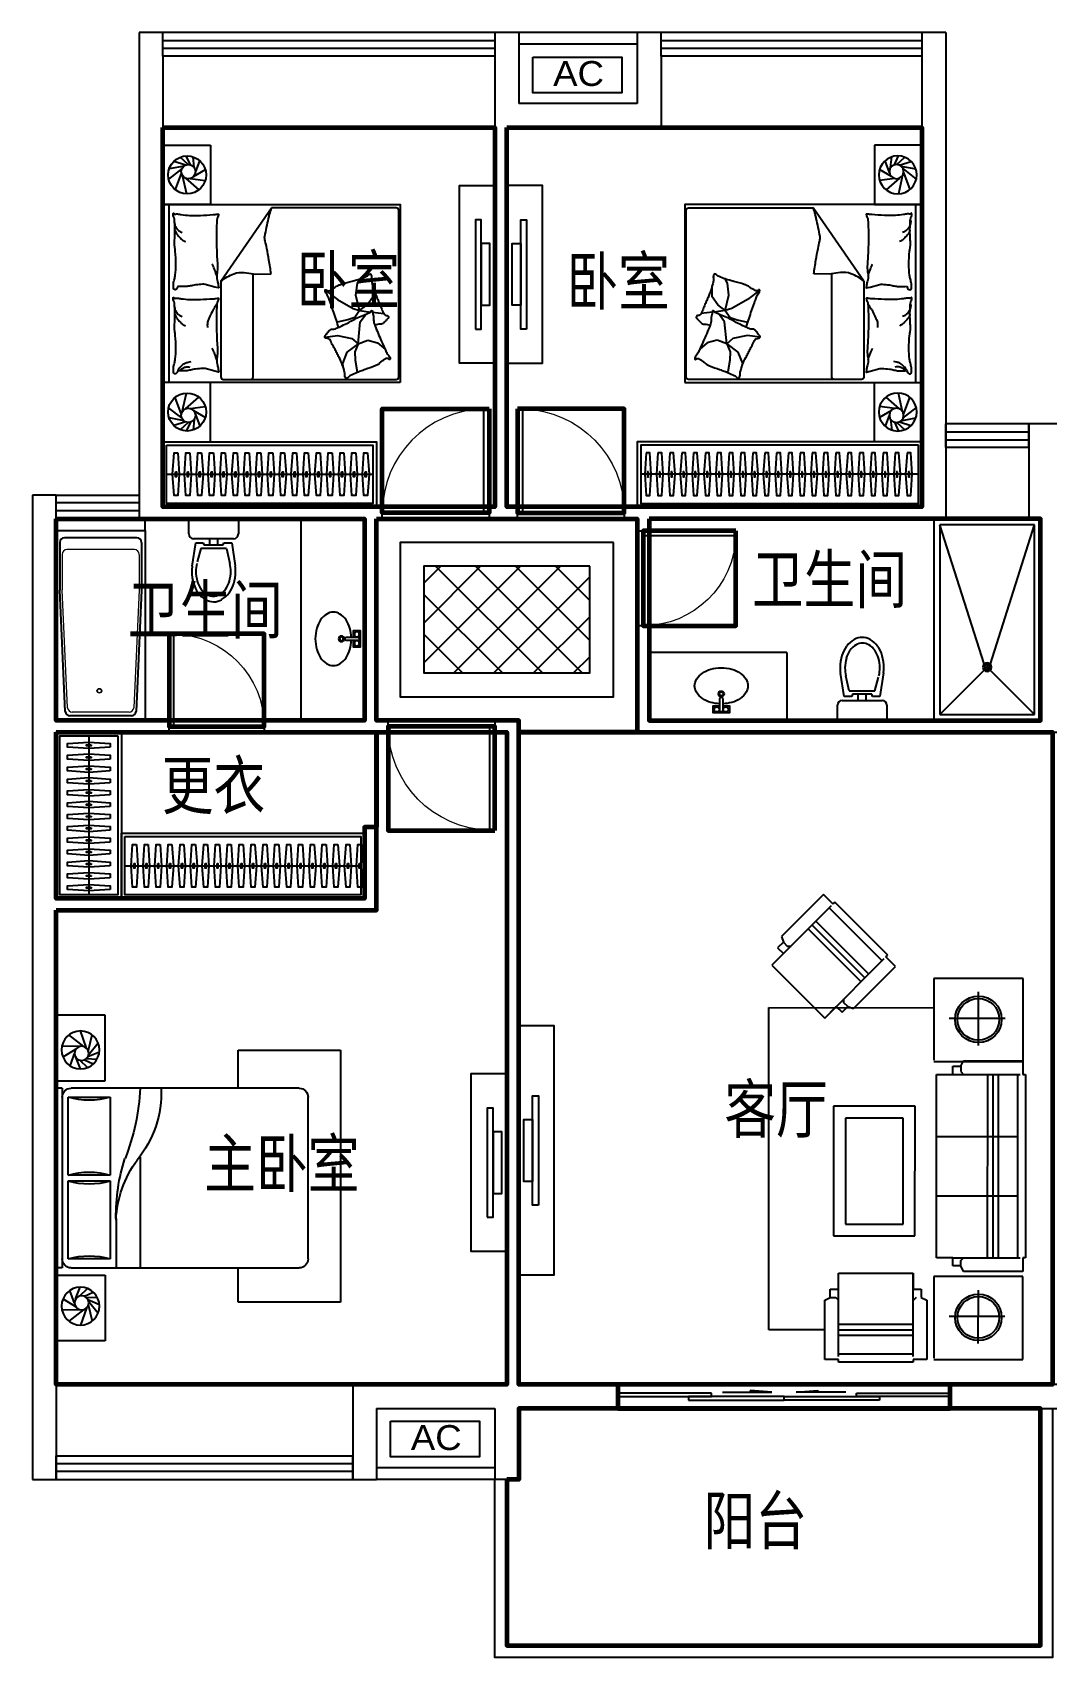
# Model space of a CAD drawing. Extents: x 864767 to 895467, y -830733 to -803533.
# Drawn here: x 864767 to 873317, y -817233 to -803533 of the extents above; entities that cross this region are included whole.
import ezdxf

# ---------------------------------------------------------------- set-up
doc = ezdxf.new("R2010")
doc.units = 0
doc.header["$LTSCALE"] = 1000
doc.header["$MEASUREMENT"] = 0
doc.layers.get('0').update_dxf_attribs({"linetype": 'CONTINUOUS'})
for name, color, linetype in [('0-栏杆', 165, 'CONTINUOUS'), ('area', 6, 'CONTINUOUS'), ('BALCONY', 147, 'CONTINUOUS'), ('BATH', 8, 'CONTINUOUS'), ('F', 8, 'CONTINUOUS'), ('FUR', 8, 'CONTINUOUS'), ('K_EQUIPMENT', 4, 'CONTINUOUS'), ('text', 75, 'CONTINUOUS'), ('TOTHER', 145, 'CONTINUOUS'), ('WALL', 2, 'CONTINUOUS'), ('WC', 157, 'CONTINUOUS'), ('WINDOW', 4, 'CONTINUOUS'), ('家具', 8, 'CONTINUOUS')]:
    doc.layers.add(name, color=color, linetype=linetype)
for name, color, linetype, lineweight in [('GT_卧室', 1, 'CONTINUOUS', 60), ('GT_卫生间', 5, 'CONTINUOUS', 60), ('GT_客厅', 2, 'CONTINUOUS', 60), ('GT_衣帽间', 85, 'CONTINUOUS', 60), ('GT_过道', 30, 'CONTINUOUS', 60), ('GT_门', 245, 'CONTINUOUS', 60), ('GT_阳台', 6, 'CONTINUOUS', 60)]:
    doc.layers.add(name, color=color, linetype=linetype, lineweight=lineweight)
doc.styles.add('HZ', font='zbtxt.shx', dxfattribs={"bigfont": 'zbhz.shx'})
doc.styles.add('黑体', font='simhei.ttf')

# ---------------------------------------------------------------- blocks, each defined once
blk = doc.blocks.new('*U34')
blk.add_line((-970, -275), (1020, -275))
for points in [[(-1000, 0), (1050, 0), (1050, -550), (-1000, -550)], [(-970, -30), (1020, -30), (1020, -520), (-970, -520)]]:
    blk.add_lwpolyline(points, close=True)
at = {"elevation": 0}
for points in [[(-874, -95), (-862, -275), (-874, -455), (-906, -455), (-918, -275), (-906, -95)], [(-774, -95), (-762, -275), (-774, -455), (-806, -455), (-818, -275), (-806, -95)], [(-674, -95), (-662, -275), (-674, -455), (-706, -455), (-718, -275), (-706, -95)], [(-574, -95), (-562, -275), (-574, -455), (-606, -455), (-618, -275), (-606, -95)], [(-474, -95), (-462, -275), (-474, -455), (-506, -455), (-518, -275), (-506, -95)], [(-374, -95), (-362, -275), (-374, -455), (-406, -455), (-418, -275), (-406, -95)], [(-274, -95), (-262, -275), (-274, -455), (-306, -455), (-318, -275), (-306, -95)], [(-174, -95), (-162, -275), (-174, -455), (-206, -455), (-218, -275), (-206, -95)], [(-74, -95), (-62, -275), (-74, -455), (-106, -455), (-118, -275), (-106, -95)], [(26, -95), (38, -275), (26, -455), (-6, -455), (-18, -275), (-6, -95)], [(126, -95), (138, -275), (126, -455), (94, -455), (82, -275), (94, -95)], [(226, -95), (238, -275), (226, -455), (194, -455), (182, -275), (194, -95)], [(326, -95), (338, -275), (326, -455), (294, -455), (282, -275), (294, -95)], [(426, -95), (438, -275), (426, -455), (394, -455), (382, -275), (394, -95)], [(526, -95), (538, -275), (526, -455), (494, -455), (482, -275), (494, -95)], [(626, -95), (638, -275), (626, -455), (594, -455), (582, -275), (594, -95)], [(726, -95), (738, -275), (726, -455), (694, -455), (682, -275), (694, -95)], [(826, -95), (838, -275), (826, -455), (794, -455), (782, -275), (794, -95)], [(926, -95), (938, -275), (926, -455), (894, -455), (882, -275), (894, -95)], [(1026, -95), (1038, -275), (1026, -455), (994, -455), (982, -275), (994, -95)]]:
    blk.add_lwpolyline(points, close=True, dxfattribs=at)
at = {"ltscale": 15, "elevation": 0}
for points in [[(-894, -255), (-886, -255), (-886, -295), (-894, -295)], [(-794, -255), (-786, -255), (-786, -295), (-794, -295)], [(-694, -255), (-686, -255), (-686, -295), (-694, -295)], [(-594, -255), (-586, -255), (-586, -295), (-594, -295)], [(-494, -255), (-486, -255), (-486, -295), (-494, -295)], [(-394, -255), (-386, -255), (-386, -295), (-394, -295)], [(-294, -255), (-286, -255), (-286, -295), (-294, -295)], [(-194, -255), (-186, -255), (-186, -295), (-194, -295)], [(-94, -255), (-86, -255), (-86, -295), (-94, -295)], [(6, -255), (14, -255), (14, -295), (6, -295)], [(106, -255), (114, -255), (114, -295), (106, -295)], [(206, -255), (214, -255), (214, -295), (206, -295)], [(306, -255), (314, -255), (314, -295), (306, -295)], [(406, -255), (414, -255), (414, -295), (406, -295)], [(506, -255), (514, -255), (514, -295), (506, -295)], [(606, -255), (614, -255), (614, -295), (606, -295)], [(706, -255), (714, -255), (714, -295), (706, -295)], [(806, -255), (814, -255), (814, -295), (806, -295)], [(906, -255), (914, -255), (914, -295), (906, -295)], [(1006, -255), (1014, -255), (1014, -295), (1006, -295)]]:
    blk.add_lwpolyline(points, close=True, dxfattribs=at)
blk = doc.blocks.new('*U35')
blk.add_line((-970, -275), (370, -275))
for points in [[(-1000, 0), (400, 0), (400, -550), (-1000, -550)], [(-970, -30), (370, -30), (370, -520), (-970, -520)]]:
    blk.add_lwpolyline(points, close=True)
at = {"elevation": 0}
for points in [[(-874, -95), (-862, -275), (-874, -455), (-906, -455), (-918, -275), (-906, -95)], [(-774, -95), (-762, -275), (-774, -455), (-806, -455), (-818, -275), (-806, -95)], [(-674, -95), (-662, -275), (-674, -455), (-706, -455), (-718, -275), (-706, -95)], [(-574, -95), (-562, -275), (-574, -455), (-606, -455), (-618, -275), (-606, -95)], [(-474, -95), (-462, -275), (-474, -455), (-506, -455), (-518, -275), (-506, -95)], [(-374, -95), (-362, -275), (-374, -455), (-406, -455), (-418, -275), (-406, -95)], [(-274, -95), (-262, -275), (-274, -455), (-306, -455), (-318, -275), (-306, -95)], [(-174, -95), (-162, -275), (-174, -455), (-206, -455), (-218, -275), (-206, -95)], [(-74, -95), (-62, -275), (-74, -455), (-106, -455), (-118, -275), (-106, -95)], [(26, -95), (38, -275), (26, -455), (-6, -455), (-18, -275), (-6, -95)], [(126, -95), (138, -275), (126, -455), (94, -455), (82, -275), (94, -95)], [(226, -95), (238, -275), (226, -455), (194, -455), (182, -275), (194, -95)], [(326, -95), (338, -275), (326, -455), (294, -455), (282, -275), (294, -95)]]:
    blk.add_lwpolyline(points, close=True, dxfattribs=at)
at = {"ltscale": 15, "elevation": 0}
for points in [[(-894, -255), (-886, -255), (-886, -295), (-894, -295)], [(-794, -255), (-786, -255), (-786, -295), (-794, -295)], [(-694, -255), (-686, -255), (-686, -295), (-694, -295)], [(-594, -255), (-586, -255), (-586, -295), (-594, -295)], [(-494, -255), (-486, -255), (-486, -295), (-494, -295)], [(-394, -255), (-386, -255), (-386, -295), (-394, -295)], [(-294, -255), (-286, -255), (-286, -295), (-294, -295)], [(-194, -255), (-186, -255), (-186, -295), (-194, -295)], [(-94, -255), (-86, -255), (-86, -295), (-94, -295)], [(6, -255), (14, -255), (14, -295), (6, -295)], [(106, -255), (114, -255), (114, -295), (106, -295)], [(206, -255), (214, -255), (214, -295), (206, -295)], [(306, -255), (314, -255), (314, -295), (306, -295)]]:
    blk.add_lwpolyline(points, close=True, dxfattribs=at)
blk = doc.blocks.new('A$C0A1D271E')
at = {"layer": '家具', "color": 252}
for p, q in [((56, 202), (27, 398)), ((100, 250), (71, 377)), ((316, 250), (348, 364)), ((389, 400), (359, 202)), ((40, 168), (378, 168)), ((123, 202), (56, 202)), ((100, 250), (316, 250)), ((128, 220), (123, 202)), ((290, 220), (128, 220)), ((175, 168), (175, 220)), ((242, 168), (242, 220)), ((297, 202), (290, 220)), ((359, 202), (297, 202)), ((0, 0), (0, 128)), ((418, 0), (0, 0)), ((418, 128), (418, 0))]:
    blk.add_line(p, q, dxfattribs=at)
for centre, radius, start, end in [((208, 565), 135, 89.7075, 119.5446), ((208, 565), 135, 59.8705, 89.7075), ((293, 469), 266, 143.8717, 163.0538), ((287, 464), 221, 144.9339, 163.7883), ((241, 507), 201, 119.5446, 143.8717), ((241, 497), 164, 120.5452, 144.9339), ((211, 547), 105, 90, 120.5452), ((211, 547), 105, 59.4548, 90), ((181, 497), 164, 35.0661, 59.4548), ((175, 508), 201, 35.5434, 59.8705), ((134, 464), 221, 16.2117, 35.0661), ((123, 470), 266, 16.3613, 35.5434), ((375, 444), 352, 163.0538, 179.7075), ((375, 444), 352, 179.7075, 187.4876), ((362, 443), 298, 163.7883, 180), ((362, 443), 298, 180, 192.7964), ((60, 443), 298, 0, 16.2117), ((60, 443), 298, 347.2036, 0), ((40, 446), 352, 359.7075, 16.3613), ((40, 446), 352, 352.2311, 359.7075), ((40, 128), 40, 90, 180), ((378, 128), 40, 0, 90)]:
    blk.add_arc(centre, radius, start, end, dxfattribs=at)
blk = doc.blocks.new('A$C6BB233E2')
at = {"layer": 'TOTHER', "color": 252}
blk.add_lwpolyline([(237, 304, -0.059092), (314, 292, -0.080492), (384, 259, -0.107066), (434, 207, -0.138385), (450, 152, -0.138385), (434, 97, -0.107066), (384, 45, -0.080492), (314, 12, -0.068315), (225, 0, -0.068315), (136, 12, -0.080492), (66, 45, -0.107066), (15, 97, -0.138385), (0, 152, -0.138385), (15, 207, -0.107066), (66, 259, -0.080492), (136, 292, -0.059092), (213, 304, -0.059092)], format="xyb", dxfattribs=at)
blk.add_lwpolyline([(237, 323), (295, 323), (295, 378), (154, 378), (154, 323), (213, 323)], dxfattribs=at)
blk.add_lwpolyline([(237, 356), (237, 265, -0.075451), (236, 259, -0.085787), (234, 254, -0.106069), (229, 250, -0.126813), (225, 249, -0.126813), (220, 250, -0.106069), (216, 254, -0.085787), (214, 259, -0.075451), (213, 265), (213, 356, -0.075451), (214, 363, -0.085787), (216, 368, -0.106069), (220, 371, -0.126813), (225, 373, -0.126813), (229, 371, -0.106069), (234, 368, -0.085787), (236, 363, -0.075451)], format="xyb", close=True, dxfattribs=at)
for centre, radius in [((187, 351), 21.7), ((263, 351), 21.7), ((225, 220), 23.7), ((225, 220), 16)]:
    blk.add_circle(centre, radius, dxfattribs=at)
blk = doc.blocks.new('A$C79890BC7')
at = {"color": 252}
for points in [[(2140, 718159), (2091, 718159), (2091, 719080), (2140, 719080)], [(2091, 718359), (2018, 718359), (2018, 718880), (2091, 718880)]]:
    blk.add_lwpolyline(points, close=True, dxfattribs=at)
blk = doc.blocks.new('A$C6AB5504A')
at = {"layer": 'F'}
for p, q in [((1985, 2744), (2397, 2744)), ((1985, 2191), (1985, 2744)), ((2397, 2744), (2397, 2191)), ((2142, 2467), (2193, 2612)), ((2124, 2411), (2044, 2511)), ((2126, 2439), (2095, 2579)), ((2163, 2480), (2291, 2578)), ((2198, 2481), (2349, 2484)), ((862, 2449), (0, 2449)), ((0, 2449), (0, 325)), ((862, 2129), (862, 2449)), ((2130, 2396), (2033, 2436)), ((2143, 2379), (2052, 2375)), ((2159, 2368), (2084, 2334)), ((2198, 2365), (2133, 2304)), ((2233, 2390), (2196, 2292)), ((2232, 2458), (2340, 2390)), ((2243, 2428), (2281, 2319)), ((348, 2129), (2271, 2129)), ((2397, 2191), (1985, 2191)), ((2346, 2129), (2397, 2129)), ((2346, 2129), (2346, 615)), ((2397, 2129), (2397, 615)), ((273, 690), (273, 2053)), ((2296, 2053), (1943, 2053)), ((1943, 2053), (1943, 1397)), ((2296, 1397), (2296, 2053)), ((1690, 1549), (1690, 615)), ((1943, 1397), (2296, 1397)), ((2296, 1347), (1943, 1347)), ((1943, 1347), (1943, 690)), ((2296, 690), (2296, 1347)), ((1892, 1031), (1892, 615)), ((1943, 690), (2296, 690)), ((2271, 615), (348, 615)), ((862, 325), (862, 615)), ((2397, 553), (1985, 553)), ((1985, 553), (1985, 0)), ((2346, 615), (2397, 615)), ((2397, 0), (2397, 553)), ((2198, 378), (2133, 440)), ((2233, 354), (2196, 452)), ((2243, 316), (2281, 425)), ((0, 325), (862, 325)), ((2130, 348), (2033, 307)), ((2124, 333), (2044, 232)), ((2143, 365), (2052, 368)), ((2159, 375), (2084, 409)), ((2126, 305), (2095, 165)), ((2142, 276), (2193, 132)), ((2232, 286), (2340, 354)), ((2163, 264), (2291, 166)), ((2198, 262), (2349, 259)), ((1985, 0), (2397, 0))]:
    blk.add_line(p, q, dxfattribs=at)
for centre, radius in [((2192, 2452), 160), ((2183, 2423), 60), ((2192, 292), 160), ((2183, 320), 60)]:
    blk.add_circle(centre, radius, dxfattribs=at)
for centre, radius, start, end in [((348, 2053), 75.7, 90, 180), ((2403, 2091), 892, 177.5673, 219.5461), ((3545, 2214), 1857, 182.616, 201.4069), ((2271, 2053), 75.7, 0, 90), ((2119, 2659), 631, 253.7398, 286.2602), ((965, 977), 928, 2.5398, 36.0403), ((309, 1052), 1584, 359.2582, 17.8034), ((2119, 791), 631, 73.7398, 106.2602), ((2119, 1952), 631, 253.7398, 286.2602), ((348, 690), 75.7, 180, 270), ((2119, 85), 631, 73.7398, 106.2602), ((2271, 690), 75.7, 270, 0)]:
    blk.add_arc(centre, radius, start, end, dxfattribs=at)
blk = doc.blocks.new('66666')
at = {"layer": 'FUR'}
for p, q in [((-313037, -721735), (-313037, -721235)), ((-313037, -721235), (-312637, -721235)), ((-312637, -721235), (-312637, -721735)), ((-312875, -721433), (-312989, -721521)), ((-312859, -721411), (-312985, -721436)), ((-312845, -721403), (-312945, -721372)), ((-312824, -721398), (-312892, -721337)), ((-312805, -721400), (-312840, -721326)), ((-312773, -721423), (-312783, -721334)), ((-312779, -721500), (-312679, -721441)), ((-312762, -721465), (-312727, -721366)), ((-312881, -721465), (-312935, -721609)), ((-312874, -721488), (-312838, -721646)), ((-312847, -721512), (-312734, -721612)), ((-312807, -721516), (-312680, -721533)), ((-312637, -721735), (-313037, -721735)), ((-312985, -723235), (-312985, -721735)), ((-312548, -722382), (-312121, -721764)), ((-311069, -721764), (-312121, -721764)), ((-311049, -723190), (-311049, -721784)), ((-312548, -722382), (-312548, -723190)), ((-312276, -723190), (-312276, -722320)), ((-311410, -722501), (-311397, -722399)), ((-311397, -722399), (-311377, -722363)), ((-311669, -722458), (-311565, -722537)), ((-311565, -722537), (-311434, -722612)), ((-311379, -722630), (-311410, -722501)), ((-311316, -722581), (-311268, -722515)), ((-311268, -722515), (-311268, -722422)), ((-311434, -722612), (-311379, -722630)), ((-311379, -722630), (-311420, -722687)), ((-311379, -722630), (-311316, -722581)), ((-311379, -722630), (-311285, -722642)), ((-311337, -722676), (-311328, -722663)), ((-311270, -722644), (-311175, -722655)), ((-311478, -722707), (-311567, -722727)), ((-311420, -722687), (-311478, -722707)), ((-311392, -722911), (-311373, -722725)), ((-311373, -722725), (-311337, -722676)), ((-311669, -722854), (-311566, -722841)), ((-311566, -722841), (-311443, -722866)), ((-311392, -722911), (-311485, -722980)), ((-311443, -722866), (-311392, -722911)), ((-311392, -722911), (-311419, -722978)), ((-311392, -722911), (-311309, -722880)), ((-311309, -722880), (-311227, -722901)), ((-311227, -722901), (-311164, -722954)), ((-311485, -722980), (-311523, -723075)), ((-311523, -723075), (-311519, -723099)), ((-311419, -722978), (-311416, -723047)), ((-311416, -723047), (-311399, -723145)), ((-312528, -723210), (-311069, -723210)), ((-311399, -723145), (-311392, -723148)), ((-312638, -723235), (-313037, -723235)), ((-312637, -723235), (-313037, -723235)), ((-313037, -723235), (-313037, -723735)), ((-312874, -723483), (-312838, -723325)), ((-312847, -723459), (-312734, -723359)), ((-312637, -723735), (-312637, -723235)), ((-312875, -723537), (-312989, -723450)), ((-312881, -723505), (-312935, -723362)), ((-312807, -723455), (-312680, -723438)), ((-312779, -723471), (-312679, -723530)), ((-312859, -723560), (-312985, -723535)), ((-312845, -723568), (-312945, -723599)), ((-312824, -723573), (-312892, -723634)), ((-312805, -723570), (-312840, -723645)), ((-312773, -723548), (-312783, -723637)), ((-312762, -723506), (-312727, -723605)), ((-313037, -723735), (-312637, -723735))]:
    blk.add_line(p, q, dxfattribs=at)
blk.add_lwpolyline([(-311037, -723235), (-313037, -723235), (-313037, -721735), (-311037, -721735)], close=True, dxfattribs=at)
for points in [[(-312910, -722425, -0.263368), (-312929, -722453, -0.494818), (-312948, -722444, -0.049225), (-312949, -722426, -0.036831), (-312948, -722403, -0.031893), (-312940, -722365, 0.035782), (-312933, -722331, 0.032941), (-312927, -722241, 0.026564), (-312933, -722130, 0.017905), (-312938, -722092, -0.033397), (-312940, -722072, -0.03204), (-312939, -722035, 0.018442), (-312936, -721971, 0.010837), (-312937, -721906, 0.014624), (-312940, -721858, 0.111249), (-312947, -721836, -0.153708), (-312951, -721819, -0.076444), (-312950, -721811, -0.215512), (-312948, -721809, -0.585858), (-312945, -721812, 0.363489), (-312942, -721817, 0.191716), (-312931, -721817, -0.129675), (-312914, -721815, -0.01735), (-312897, -721818, 0.019326), (-312882, -721821, 0.018818), (-312814, -721827, 0.021828), (-312754, -721828, 0.006204), (-312721, -721827, 0.001963), (-312614, -721821, 0.028341), (-312578, -721816, -0.117014), (-312569, -721817, -0.36606), (-312568, -721818, -0.03973), (-312570, -721832, -0.048309), (-312576, -721846, 0.062981), (-312580, -721856, 0.04058), (-312583, -721880, 0.014345), (-312585, -721946, 0.005484), (-312585, -722072, 0.007153), (-312582, -722168, 0.008762), (-312579, -722211, -0.008153), (-312576, -722256, -0.06251), (-312581, -722313, 0.078669), (-312583, -722359, 0.047825), (-312578, -722381, -0.034494), (-312570, -722412, -0.023571), (-312567, -722437, -0.510228), (-312569, -722438), (-312599, -722431), (-312681, -722410, 0.073041), (-312701, -722408, 0.023305), (-312762, -722414, 0.018299), (-312785, -722418, -0.01097), (-312823, -722425, -0.042281), (-312857, -722428, -0.027201), (-312910, -722425)], [(-312125, -722321, 0.007867), (-312143, -722204, 0.009508), (-312161, -722107, 0.006616), (-312175, -722042, -0.023828), (-312179, -722024, -0.080713), (-312178, -722005, -0.009591), (-312146, -721853, -0.013133), (-312138, -721819, -0.007859), (-312121, -721764)], [(-312942, -721869, 0.088153), (-312938, -721904, 0.088153), (-312923, -721935, 0.077547), (-312902, -721957, 0.077547), (-312874, -721971)], [(-312936, -721951, 0.027842), (-312926, -721975, 0.048685), (-312918, -721988, 0.023666), (-312893, -722016, 0.031223), (-312873, -722035, 0.046801), (-312865, -722040, 0.023191), (-312848, -722048)], [(-312583, -722335, 0.009729), (-312592, -722308, 0.009729), (-312602, -722281, 0.007971), (-312611, -722259, 0.007971), (-312621, -722237)], [(-312548, -722382, -0.085272), (-312438, -722319, -0.124044), (-312351, -722309), (-312255, -722323), (-312125, -722321)], [(-311556, -722772, 0.025626), (-311559, -722760, 0.0108), (-311601, -722631, 0.00456), (-311632, -722543, 0.01125), (-311646, -722508, 0.069394), (-311657, -722489, -0.079756), (-311666, -722473, -0.106399), (-311669, -722458, -0.328642), (-311665, -722454, -0.299547), (-311659, -722456, 0.189917), (-311650, -722462, 0.033518), (-311640, -722463, 0.075627), (-311635, -722462, 0.053489), (-311627, -722459, 0.017838), (-311605, -722447, 0.038394), (-311581, -722430, -0.059529), (-311565, -722420, -0.035943), (-311539, -722409, -0.011245), (-311452, -722384, -0.006203), (-311413, -722373, 0.010783), (-311390, -722367, 0.019485), (-311377, -722363, 0.005062), (-311326, -722343, 0.101392), (-311301, -722326, -0.223768), (-311288, -722321, -0.25558), (-311283, -722325, -0.081563), (-311278, -722340, -0.071805), (-311278, -722357, 0.069985), (-311278, -722375, 0.03546), (-311265, -722434, 0.029432), (-311240, -722503, 0.001554), (-311226, -722537, -0.00152), (-311211, -722571, -0.004735), (-311196, -722606, 0.00382), (-311178, -722650, 0.296001), (-311146, -722672, -0.649774), (-311137, -722693, -0.02319), (-311142, -722698, 0.0288), (-311145, -722701, 0.005727), (-311151, -722708, -0.004358), (-311159, -722717, -0.027528), (-311176, -722734, -0.046214), (-311187, -722742, -0.194121), (-311204, -722745, 0.133719), (-311228, -722746, 0.005779), (-311250, -722754, 0.008882)], [(-312910, -723134, -0.263368), (-312929, -723162, -0.494818), (-312948, -723153, -0.049225), (-312949, -723136, -0.036831), (-312948, -723112, -0.031893), (-312940, -723074, 0.035782), (-312933, -723040, 0.032941), (-312927, -722950, 0.026564), (-312933, -722839, 0.017905), (-312938, -722802, -0.033397), (-312940, -722781, -0.03204), (-312939, -722744, 0.018442), (-312936, -722680, 0.010837), (-312937, -722615, 0.014624), (-312940, -722567, 0.111249), (-312947, -722545, -0.153708), (-312951, -722528, -0.076444), (-312950, -722520, -0.215512), (-312948, -722519, -0.585858), (-312945, -722521, 0.363489), (-312942, -722526, 0.191716), (-312931, -722526, -0.129675), (-312914, -722524, -0.01735), (-312897, -722527, 0.019326), (-312882, -722530, 0.018818), (-312814, -722536, 0.021828), (-312754, -722537, 0.006204), (-312721, -722536, 0.001963), (-312614, -722530, 0.028341), (-312578, -722526, -0.117014), (-312569, -722526, -0.36606), (-312568, -722527, -0.03973), (-312570, -722541, -0.048309), (-312576, -722555, 0.062981), (-312580, -722565, 0.04058), (-312583, -722589, 0.014345), (-312585, -722656, 0.005484), (-312585, -722781, 0.007153), (-312582, -722877, 0.008762), (-312579, -722920, -0.008153), (-312576, -722965, -0.06251), (-312581, -723023, 0.078669), (-312583, -723068, 0.047825), (-312578, -723091, -0.034494), (-312570, -723121, -0.023571), (-312567, -723147, -0.510228), (-312569, -723148), (-312599, -723140), (-312681, -723119, 0.073041), (-312701, -723118, 0.023305), (-312762, -723123, 0.018299), (-312785, -723127, -0.01097), (-312823, -723135, -0.042281), (-312857, -723138, -0.027201), (-312910, -723135)], [(-312942, -722579, 0.088153), (-312938, -722613, 0.088153), (-312923, -722644, 0.077547), (-312902, -722666, 0.077547), (-312874, -722680)], [(-312936, -722661, 0.027842), (-312926, -722684, 0.048685), (-312918, -722697, 0.023666), (-312893, -722725, 0.031223), (-312873, -722744, 0.046801), (-312865, -722749, 0.023191), (-312848, -722757)], [(-312582, -722575, 0.016108), (-312608, -722614, 0.024599), (-312623, -722641, 0.009477), (-312646, -722690, 0.015937), (-312659, -722719, 0.072521), (-312662, -722736, 0.033339), (-312662, -722772)], [(-312583, -723044, 0.009729), (-312592, -723017, 0.009729), (-312602, -722990, 0.007971), (-312611, -722968, 0.007971), (-312621, -722947)], [(-312910, -723135, -0.077379), (-312885, -723100, -0.077379), (-312850, -723074, -0.047525), (-312825, -723064, -0.047525), (-312799, -723059)], [(-312894, -723136, -0.05369), (-312881, -723122, -0.070312), (-312869, -723114, -0.015448), (-312860, -723110, -0.013244), (-312850, -723106, -0.082127), (-312832, -723103, -0.064164), (-312809, -723106)]]:
    blk.add_lwpolyline(points, format="xyb", dxfattribs=at)
blk.add_lwpolyline([(-311454, -723177, 0.101392), (-311478, -723196, -0.223768), (-311491, -723202, -0.25558), (-311496, -723199, -0.081563), (-311502, -723184, -0.071805), (-311503, -723167, 0.069985), (-311505, -723149, 0.03546), (-311522, -723091, 0.029432), (-311552, -723024, 0.001554), (-311569, -722992, -0.00152), (-311586, -722959, -0.004735), (-311604, -722925, 0.00382), (-311625, -722883, 0.296001), (-311659, -722863, -0.649774), (-311669, -722843, -0.02319), (-311665, -722838, 0.0288), (-311662, -722834, 0.005727), (-311657, -722827, -0.004358), (-311650, -722818, -0.027528), (-311634, -722799, -0.046214), (-311623, -722790, -0.194121), (-311607, -722786, 0.133719), (-311583, -722783, 0.011505), (-311541, -722764, 0.008882), (-311487, -722738, 0.012426), (-311419, -722701, -0.033612), (-311393, -722688), (-311336, -722665), (-311293, -722647, 0.224341), (-311280, -722633, -0.722772), (-311271, -722633, -0.103513), (-311270, -722636, 0.053465), (-311270, -722644, 0.030109), (-311265, -722667, -0.031436), (-311261, -722689, -0.05324), (-311261, -722704, 0.05518), (-311260, -722719, 0.056271), (-311254, -722744, 0.0108), (-311202, -722870, 0.00456), (-311164, -722954, 0.01125), (-311148, -722988, 0.069394), (-311135, -723006, -0.079756), (-311125, -723022, -0.106399), (-311121, -723037, -0.328642), (-311125, -723041, -0.299547), (-311131, -723039, 0.189917), (-311140, -723034, 0.033518), (-311151, -723034, 0.075627), (-311155, -723035, 0.053489), (-311163, -723038, 0.017838), (-311184, -723052, 0.038394), (-311207, -723071, -0.059529), (-311222, -723083, -0.035943), (-311247, -723095, -0.011245), (-311331, -723127, -0.006203), (-311370, -723141, 0.010783), (-311392, -723148, 0.019485), (-311405, -723154, 0.005062)], format="xyb", close=True, dxfattribs=at)
for centre, radius in [((-312833, -721486), 160), ((-312822, -721458), 60), ((-312833, -723485), 160), ((-312822, -723513), 60)]:
    blk.add_circle(centre, radius, dxfattribs=at)
for centre, start, end in [((-311069, -721784), 0, 90), ((-312528, -723190), 180, 270), ((-312296, -723190), 270, 0), ((-311069, -723190), 270, 0)]:
    blk.add_arc(centre, 20, start, end, dxfattribs=at)
at = {"layer": 'FUR', "oblique": -180, "text_generation_flag": 4, "width": 0.8, "flags": 9}
for tag, p in [('XSIZE', (-312833, -721486)), ('YSIZE', (-312833, -721486)), ('XSIZE', (-312833, -723485)), ('YSIZE', (-312833, -723485))]:
    blk.add_attdef(tag, p, '', height=0.5, rotation=180, dxfattribs=at)
blk = doc.blocks.new('*U36')
blk.add_line((-970, -275), (770, -275))
for points in [[(-1000, 0), (800, 0), (800, -550), (-1000, -550)], [(-970, -30), (770, -30), (770, -520), (-970, -520)]]:
    blk.add_lwpolyline(points, close=True)
at = {"elevation": 0}
for points in [[(-874, -95), (-862, -275), (-874, -455), (-906, -455), (-918, -275), (-906, -95)], [(-774, -95), (-762, -275), (-774, -455), (-806, -455), (-818, -275), (-806, -95)], [(-674, -95), (-662, -275), (-674, -455), (-706, -455), (-718, -275), (-706, -95)], [(-574, -95), (-562, -275), (-574, -455), (-606, -455), (-618, -275), (-606, -95)], [(-474, -95), (-462, -275), (-474, -455), (-506, -455), (-518, -275), (-506, -95)], [(-374, -95), (-362, -275), (-374, -455), (-406, -455), (-418, -275), (-406, -95)], [(-274, -95), (-262, -275), (-274, -455), (-306, -455), (-318, -275), (-306, -95)], [(-174, -95), (-162, -275), (-174, -455), (-206, -455), (-218, -275), (-206, -95)], [(-74, -95), (-62, -275), (-74, -455), (-106, -455), (-118, -275), (-106, -95)], [(26, -95), (38, -275), (26, -455), (-6, -455), (-18, -275), (-6, -95)], [(126, -95), (138, -275), (126, -455), (94, -455), (82, -275), (94, -95)], [(226, -95), (238, -275), (226, -455), (194, -455), (182, -275), (194, -95)], [(326, -95), (338, -275), (326, -455), (294, -455), (282, -275), (294, -95)], [(426, -95), (438, -275), (426, -455), (394, -455), (382, -275), (394, -95)], [(526, -95), (538, -275), (526, -455), (494, -455), (482, -275), (494, -95)], [(626, -95), (638, -275), (626, -455), (594, -455), (582, -275), (594, -95)], [(726, -95), (738, -275), (726, -455), (694, -455), (682, -275), (694, -95)]]:
    blk.add_lwpolyline(points, close=True, dxfattribs=at)
at = {"ltscale": 15, "elevation": 0}
for points in [[(-894, -255), (-886, -255), (-886, -295), (-894, -295)], [(-794, -255), (-786, -255), (-786, -295), (-794, -295)], [(-694, -255), (-686, -255), (-686, -295), (-694, -295)], [(-594, -255), (-586, -255), (-586, -295), (-594, -295)], [(-494, -255), (-486, -255), (-486, -295), (-494, -295)], [(-394, -255), (-386, -255), (-386, -295), (-394, -295)], [(-294, -255), (-286, -255), (-286, -295), (-294, -295)], [(-194, -255), (-186, -255), (-186, -295), (-194, -295)], [(-94, -255), (-86, -255), (-86, -295), (-94, -295)], [(6, -255), (14, -255), (14, -295), (6, -295)], [(106, -255), (114, -255), (114, -295), (106, -295)], [(206, -255), (214, -255), (214, -295), (206, -295)], [(306, -255), (314, -255), (314, -295), (306, -295)], [(406, -255), (414, -255), (414, -295), (406, -295)], [(506, -255), (514, -255), (514, -295), (506, -295)], [(606, -255), (614, -255), (614, -295), (606, -295)], [(706, -255), (714, -255), (714, -295), (706, -295)]]:
    blk.add_lwpolyline(points, close=True, dxfattribs=at)
blk = doc.blocks.new('*U37')
blk.add_line((-970, -275), (1370, -275))
for points in [[(-1000, 0), (1400, 0), (1400, -550), (-1000, -550)], [(-970, -30), (1370, -30), (1370, -520), (-970, -520)]]:
    blk.add_lwpolyline(points, close=True)
at = {"elevation": 0}
for points in [[(-874, -95), (-862, -275), (-874, -455), (-906, -455), (-918, -275), (-906, -95)], [(-774, -95), (-762, -275), (-774, -455), (-806, -455), (-818, -275), (-806, -95)], [(-674, -95), (-662, -275), (-674, -455), (-706, -455), (-718, -275), (-706, -95)], [(-574, -95), (-562, -275), (-574, -455), (-606, -455), (-618, -275), (-606, -95)], [(-474, -95), (-462, -275), (-474, -455), (-506, -455), (-518, -275), (-506, -95)], [(-374, -95), (-362, -275), (-374, -455), (-406, -455), (-418, -275), (-406, -95)], [(-274, -95), (-262, -275), (-274, -455), (-306, -455), (-318, -275), (-306, -95)], [(-174, -95), (-162, -275), (-174, -455), (-206, -455), (-218, -275), (-206, -95)], [(-74, -95), (-62, -275), (-74, -455), (-106, -455), (-118, -275), (-106, -95)], [(26, -95), (38, -275), (26, -455), (-6, -455), (-18, -275), (-6, -95)], [(126, -95), (138, -275), (126, -455), (94, -455), (82, -275), (94, -95)], [(226, -95), (238, -275), (226, -455), (194, -455), (182, -275), (194, -95)], [(326, -95), (338, -275), (326, -455), (294, -455), (282, -275), (294, -95)], [(426, -95), (438, -275), (426, -455), (394, -455), (382, -275), (394, -95)], [(526, -95), (538, -275), (526, -455), (494, -455), (482, -275), (494, -95)], [(626, -95), (638, -275), (626, -455), (594, -455), (582, -275), (594, -95)], [(726, -95), (738, -275), (726, -455), (694, -455), (682, -275), (694, -95)], [(826, -95), (838, -275), (826, -455), (794, -455), (782, -275), (794, -95)], [(926, -95), (938, -275), (926, -455), (894, -455), (882, -275), (894, -95)], [(1026, -95), (1038, -275), (1026, -455), (994, -455), (982, -275), (994, -95)], [(1126, -95), (1138, -275), (1126, -455), (1094, -455), (1082, -275), (1094, -95)], [(1226, -95), (1238, -275), (1226, -455), (1194, -455), (1182, -275), (1194, -95)], [(1326, -95), (1338, -275), (1326, -455), (1294, -455), (1282, -275), (1294, -95)]]:
    blk.add_lwpolyline(points, close=True, dxfattribs=at)
at = {"ltscale": 15, "elevation": 0}
for points in [[(-894, -255), (-886, -255), (-886, -295), (-894, -295)], [(-794, -255), (-786, -255), (-786, -295), (-794, -295)], [(-694, -255), (-686, -255), (-686, -295), (-694, -295)], [(-594, -255), (-586, -255), (-586, -295), (-594, -295)], [(-494, -255), (-486, -255), (-486, -295), (-494, -295)], [(-394, -255), (-386, -255), (-386, -295), (-394, -295)], [(-294, -255), (-286, -255), (-286, -295), (-294, -295)], [(-194, -255), (-186, -255), (-186, -295), (-194, -295)], [(-94, -255), (-86, -255), (-86, -295), (-94, -295)], [(6, -255), (14, -255), (14, -295), (6, -295)], [(106, -255), (114, -255), (114, -295), (106, -295)], [(206, -255), (214, -255), (214, -295), (206, -295)], [(306, -255), (314, -255), (314, -295), (306, -295)], [(406, -255), (414, -255), (414, -295), (406, -295)], [(506, -255), (514, -255), (514, -295), (506, -295)], [(606, -255), (614, -255), (614, -295), (606, -295)], [(706, -255), (714, -255), (714, -295), (706, -295)], [(806, -255), (814, -255), (814, -295), (806, -295)], [(906, -255), (914, -255), (914, -295), (906, -295)], [(1006, -255), (1014, -255), (1014, -295), (1006, -295)], [(1106, -255), (1114, -255), (1114, -295), (1106, -295)], [(1206, -255), (1214, -255), (1214, -295), (1206, -295)], [(1306, -255), (1314, -255), (1314, -295), (1306, -295)]]:
    blk.add_lwpolyline(points, close=True, dxfattribs=at)
blk = doc.blocks.new('A$C451C0F04')
at = {"layer": 'F'}
for p, q in [((462, 3942, 0), (108, 3588, 0)), ((526, 3846, 0), (124, 3444, 0)), ((542, 3862, 0), (462, 3942, 0)), ((558, 3878, 0), (542, 3862, 0)), ((1004, 3432, 0), (558, 3878, 0)), ((397, 3717, 0), (843, 3271, 0)), ((956, 3384, 0), (510, 3830, 0)), ((108, 3588, 0), (124, 3540, 0)), ((333, 3653, 0), (779, 3207, 0)), ((365, 3685, 0), (811, 3239, 0)), ((124, 3444, 0), (27, 3347, 0)), ((124, 3540, 0), (75, 3492, 0)), ((75, 3492, 0), (124, 3444, 0)), ((124, 3540, 0), (156, 3508, 0)), ((156, 3508, 0), (188, 3508, 0)), ((988, 3416, 0), (1004, 3432, 0)), ((27, 3347, 0), (473, 2901, 0)), ((972, 3400, 0), (473, 2901, 0)), ((714, 2982, 0), (1068, 3335, 0)), ((1068, 3335, 0), (988, 3416, 0)), ((2145, 3234, 0), (1391, 3234, 0)), ((1391, 3234, 0), (1391, 2546, 0)), ((2145, 2535, 0), (2145, 3234, 0)), ((634, 3030, 0), (634, 3062, 0)), ((666, 2998, 0), (634, 3030, 0)), ((1768, 2669, 0), (1768, 3121, 0)), ((0, 273, 0), (1, 2989, 0)), ((1, 2989, 0), (1391, 2988, 0)), ((473, 2901, 0), (569, 2998, 0)), ((569, 2998, 0), (618, 2949, 0)), ((618, 2949, 0), (666, 2998, 0)), ((666, 2998, 0), (714, 2982, 0)), ((1522, 2900, 0), (1993, 2900, 0)), ((1391, 2535, 0), (2145, 2535, 0)), ((1551, 2494, 0), (1619, 2494, 0)), ((1551, 2426, 0), (1551, 2494, 0)), ((1619, 2494, 0), (1642, 2540, 0)), ((1619, 2494, 0), (1619, 2449, 0)), ((1642, 2540, 0), (2142, 2539, 0)), ((2142, 2539, 0), (2142, 2426, 0)), ((1414, 2426, 0), (1551, 2426, 0)), ((1414, 879, 0), (1414, 2426, 0)), ((1551, 2426, 0), (1642, 2426, 0)), ((1619, 2449, 0), (1642, 2426, 0)), ((1642, 2426, 0), (2120, 2426, 0)), ((1846, 879, 0), (1847, 2426, 0)), ((1892, 879, 0), (1892, 2426, 0)), ((1937, 879, 0), (1938, 2426, 0)), ((2097, 2426, 0), (2097, 879, 0)), ((2142, 2426, 0), (2165, 2426, 0)), ((2165, 2426, 0), (2165, 879, 0)), ((546, 2157, 0), (545, 1064, 0)), ((1234, 2157, 0), (546, 2157, 0)), ((1134, 2057, 0), (646, 2057, 0)), ((646, 2057, 0), (646, 1164, 0)), ((1133, 1164, 0), (1134, 2057, 0)), ((1233, 1064, 0), (1234, 2157, 0)), ((1414, 1903, 0), (2097, 1902, 0)), ((1414, 1402, 0), (2097, 1402, 0)), ((646, 1164, 0), (1133, 1164, 0)), ((545, 1064, 0), (1233, 1064, 0)), ((1551, 879, 0), (1414, 879, 0)), ((1551, 811, 0), (1551, 879, 0)), ((1551, 879, 0), (1642, 879, 0)), ((1619, 856, 0), (1642, 879, 0)), ((1619, 811, 0), (1619, 856, 0)), ((1642, 879, 0), (2119, 879, 0)), ((2142, 879, 0), (2142, 765, 0)), ((2165, 879, 0), (2142, 879, 0)), ((588, 751, 0), (1218, 751, 0)), ((588, 614, 0), (588, 751, 0)), ((1218, 751, 0), (1218, 614, 0)), ((1218, 46, 0), (1218, 751, 0)), ((2144, 721, 0), (1391, 721, 0)), ((1391, 721, 0), (1391, 33, 0)), ((1619, 811, 0), (1551, 811, 0)), ((1642, 765, 0), (1619, 811, 0)), ((2142, 765, 0), (1642, 765, 0)), ((2144, 23, 0), (2144, 721, 0)), ((519, 614, 0), (588, 614, 0)), ((519, 546, 0), (519, 614, 0)), ((587, 46, 0), (588, 614, 0)), ((1218, 614, 0), (1286, 614, 0)), ((1286, 614, 0), (1286, 546, 0)), ((1767, 156, 0), (1768, 608, 0)), ((474, 523, 0), (519, 546, 0)), ((474, 23, 0), (474, 523, 0)), ((519, 546, 0), (565, 546, 0)), ((565, 546, 0), (588, 523, 0)), ((1243, 546, 0), (1220, 523, 0)), ((1286, 546, 0), (1332, 523, 0)), ((1332, 523, 0), (1332, 23, 0)), ((588, 319, 0), (1218, 319, 0)), ((1521, 388, 0), (1992, 388, 0)), ((474, 273, 0), (0, 273, 0)), ((588, 273, 0), (1218, 273, 0)), ((588, 228, 0), (1218, 228, 0)), ((587, 23, 0), (474, 23, 0)), ((587, 0, 0), (587, 23, 0)), ((1218, 0, 0), (587, 0, 0)), ((1218, 68, 0), (587, 68, 0)), ((1218, 23, 0), (1218, 0, 0)), ((1332, 23, 0), (1218, 23, 0)), ((1391, 23, 0), (2144, 23, 0))]:
    blk.add_line(p, q, dxfattribs=at)
for centre, radius in [((1768, 2890, 0), 196), ((1768, 2890, 0), 176), ((1768, 377, 0), 196), ((1768, 377, 0), 176)]:
    blk.add_circle(centre, radius, dxfattribs=at)
blk = doc.blocks.new('ddda')
at = {"layer": 'BATH'}
for p, q in [((726796, 201977, 0), (726796, 203677)), ((726796, 203677), (727696, 203677)), ((726846, 202027, 0), (726846, 203627)), ((727219, 202454, 0), (726846, 203627)), ((726846, 203627), (727646, 203627)), ((727272, 202454, 0), (727646, 203627)), ((727646, 203627), (727646, 202027, 0)), ((727696, 203677), (727696, 201977, 0)), ((726846, 202027, 0), (727220, 202401, 0)), ((727246, 202427, 0), (727221, 202427, 0)), ((727246, 202452, 0), (727246, 202427, 0)), ((727246, 202427, 0), (727246, 202402, 0)), ((727271, 202427, 0), (727246, 202427, 0)), ((727646, 202027, 0), (727272, 202401, 0)), ((727696, 201977, 0), (726796, 201977, 0)), ((727646, 202027, 0), (726846, 202027, 0))]:
    blk.add_line(p, q, dxfattribs=at)
for radius in [37.5, 25]:
    blk.add_circle((727246, 202427, 0), radius, dxfattribs=at)
blk = doc.blocks.new('KTJ')
blk.add_lwpolyline([(-274, 148), (476, 148), (476, -152), (-274, -152)], close=True)
at = {"style": 'HZ', "width": 1.1}
blk.add_text('AC', height=210, dxfattribs=at).set_placement((-104, -95))
blk = doc.blocks.new('$DorLib2D$00000001')
for p, q in [((0.45, 0.975), (0.5, 0.975)), ((0.45, 0), (0.45, 0.975)), ((0.5, 0), (0.5, 0.975)), ((0.5, 0), (0.45, 0))]:
    blk.add_line(p, q)
at = {"lineweight": 13}
blk.add_arc((0.475, 0), 0.975, 91.4693, 180, dxfattribs=at)
blk = doc.blocks.new('$WINLIB2D$00000001')
for p, q in [((-0.5, 0.5), (0.5, 0.5)), ((-0.5, 0.5), (-0.5, -0.5)), ((0.5, -0.5), (0.5, 0.5)), ((0.5, 0.1667), (-0.5, 0.1667)), ((0.5, -0.1667), (-0.5, -0.1667)), ((-0.5, -0.5), (0.5, -0.5))]:
    blk.add_line(p, q)
blk = doc.blocks.new('$DorLib2D$00000138')
at = {"color": 0, "linetype": 'Continuous'}
for p, q in [((-0.2875, 0), (-0.2875, 0.1538)), ((-0.2875, 0.1538), (0, 0.1538)), ((0, 0.1538), (0, 0)), ((0.2875, 0.1538), (0, 0.1538)), ((0.2875, 0), (0.2875, 0.1538)), ((-0.5, -0.1399), (-0.5, 0)), ((-0.5, 0), (-0.2187, 0)), ((0, 0), (-0.2875, 0)), ((-0.2187, 0), (-0.2187, -0.1399)), ((0, 0), (0.2875, 0)), ((0.2187, 0), (0.2187, -0.1399)), ((0.5, 0), (0.2187, 0)), ((0.5, 0), (0.5, -0.1946)), ((0.5, -0.1399), (0.5, 0)), ((-0.2187, -0.1399), (-0.5, -0.1399)), ((0.2187, -0.1399), (0.5, -0.1399)), ((-0.1857, -0.186), (-0.037, -0.186)), ((-0.037, -0.186), (-0.1019, -0.2583)), ((-0.1019, -0.2583), (-0.1019, -0.186)), ((0.1857, -0.186), (0.037, -0.186)), ((0.037, -0.186), (0.1019, -0.2583)), ((0.1019, -0.2583), (0.1019, -0.186))]:
    blk.add_line(p, q, dxfattribs=at)
blk = doc.blocks.new('$plan$00000339')
at = {"layer": 'BATH'}
for p, q in [((60, -70), (60, -680)), ((100, -30), (498, -30)), ((502, -30), (1524, -76)), ((1560, -116), (1560, -634)), ((1524, -674), (502, -720)), ((100, -720), (498, -720))]:
    blk.add_line(p, q, dxfattribs=at)
at = {"layer": 'BATH', "lineweight": 13}
for p, q in [((160, -90), (160, -660)), ((200, -50), (500, -50)), ((500, -50), (1495, -96)), ((1530, -136), (1530, -614)), ((1495, -654), (500, -700)), ((200, -700), (500, -700))]:
    blk.add_line(p, q, dxfattribs=at)
at = {"layer": 'BATH'}
for points in [[(0, 0), (1600, 0)], [(0, -750), (0, 0)], [(1600, 0), (1600, -750)], [(1600, -750), (0, -750)]]:
    blk.add_lwpolyline(points, dxfattribs=at)
at = {"layer": 'BATH', "lineweight": 13}
for radius in [20, 16]:
    blk.add_circle((1350, -386), radius, dxfattribs=at)
at = {"layer": 'BATH'}
for centre, start, end in [((100, -70), 90, 180), ((498, -70), 83.7966, 90), ((1520, -116), 0, 83.7966), ((100, -680), 180, 270), ((1520, -634), 276.2034, 0), ((498, -680), 270, 276.2034)]:
    blk.add_arc(centre, 40, start, end, dxfattribs=at)
at = {"layer": 'BATH', "lineweight": 13}
for centre, start, end in [((200, -90), 90, 180), ((1490, -136), 0, 83.3675), ((200, -660), 180, 270), ((1490, -614), 276.6325, 0)]:
    blk.add_arc(centre, 40, start, end, dxfattribs=at)

msp = doc.modelspace()

# ---------------------------------------------------------------- hatches: boundary and pattern name
at = {"layer": 'F'}
h = msp.add_hatch(dxfattribs=at)
h.set_pattern_fill('ANSI37', color=256, scale=150, style=0)
h.set_pattern_definition([(45, (74276.76, -1001186.08), (-168.3798, 168.3798), []), (135, (74276.76, -1001186.08), (-168.3798, -168.3798), [])])
h.paths.add_polyline_path([(869467, -808933), (869467, -808033), (868067, -808033), (868067, -808933)])

# ---------------------------------------------------------------- linework, layer by layer
at = {"color": 252, "elevation": 0}
for points in [[(868667, -806322), (868367, -806322), (868367, -804822), (868667, -804822)], [(868767, -806322), (869067, -806322), (869067, -804822), (868767, -804822)], [(868867, -814008), (869167, -814008), (869167, -811908), (868867, -811908)], [(868767, -813811), (868467, -813811), (868467, -812311), (868767, -812311)]]:
    msp.add_lwpolyline(points, close=True, dxfattribs=at)
at = {"layer": '0-栏杆', "elevation": 0}
for points in [[(873367, -815133), (873367, -817233), (868667, -817233), (868667, -815733)], [(873267, -815133), (873267, -817133), (868767, -817133), (868767, -815733)]]:
    msp.add_lwpolyline(points, dxfattribs=at)
at = {"layer": 'BALCONY'}
for p, q in [((869867, -803533, 0), (868867, -803533, 0)), ((869867, -803633, 0), (868867, -803633, 0)), ((868667, -815633, 0), (867667, -815633, 0)), ((868667, -815733, 0), (867667, -815733, 0))]:
    msp.add_line(p, q, dxfattribs=at)
at = {"layer": 'BATH'}
msp.add_line((865717, -807733, 0), (865717, -807633, 0), dxfattribs=at)
at = {"layer": 'F'}
msp.add_line((872467, -807633, 0), (873267, -807633, 0), dxfattribs=at)
at = {"layer": 'F', "elevation": 0}
for points in [[(869667, -807833), (867867, -807833), (867867, -809133), (869667, -809133)], [(869467, -808033), (868067, -808033), (868067, -808933), (869467, -808933)]]:
    msp.add_lwpolyline(points, close=True, dxfattribs=at)
at = {"layer": 'FUR'}
for p, q in [((867034, -809333, 0), (867034, -807633, 0)), ((871127, -808759, 0), (869967, -808759, 0)), ((871127, -808759, 0), (871127, -809333, 0))]:
    msp.add_line(p, q, dxfattribs=at)
at = {"layer": 'GT_卧室', "elevation": 0}
msp.add_lwpolyline([(865867, -804333), (868667, -804333), (868667, -807533), (865867, -807533), (865867, -804333)], dxfattribs=at)
at = {"layer": 'GT_卧室'}
for points in [[(868767, -804333), (872267, -804333), (872267, -807533), (868767, -807533), (868767, -804333)], [(864967, -810933), (867667, -810933), (867667, -809433), (868767, -809433), (868767, -814933), (864967, -814933), (864967, -810933)]]:
    msp.add_lwpolyline(points, dxfattribs=at)
at = {"layer": 'GT_卫生间'}
for points in [[(864967, -807633), (867567, -807633), (867567, -809333), (864967, -809333), (864967, -807633)], [(869967, -807633), (869967, -809333), (873267, -809333), (873267, -807633), (869967, -807633)]]:
    msp.add_lwpolyline(points, dxfattribs=at)
at = {"layer": 'GT_客厅'}
msp.add_lwpolyline([(869867, -809433), (873367, -809433), (873367, -814933), (868867, -814933), (868867, -809433), (869867, -809433)], dxfattribs=at)
at = {"layer": 'GT_衣帽间'}
msp.add_lwpolyline([(864967, -809433), (867667, -809433), (867667, -810233), (867567, -810233), (867567, -810833), (864967, -810833), (864967, -809433)], dxfattribs=at)
at = {"layer": 'GT_过道'}
msp.add_lwpolyline([(867667, -807633), (869867, -807633), (869867, -809433), (868867, -809433), (868867, -809333), (867667, -809333), (867667, -807633)], dxfattribs=at)
at = {"layer": 'GT_门'}
for points in [[(868617, -806706), (868617, -807583), (867717, -807583), (867717, -806706), (868617, -806706)], [(868857, -806706), (868857, -807583), (869757, -807583), (869757, -806706), (868857, -806706)], [(870697, -807735), (869917, -807735), (869917, -808535), (870697, -808535), (870697, -807735)], [(865920, -808603), (865920, -809383), (866720, -809383), (866720, -808603), (865920, -808603)], [(868667, -810261), (868667, -809383), (867767, -809383), (867767, -810261), (868667, -810261)], [(869704, -814933), (869704, -815133), (872504, -815133), (872504, -814933), (869704, -814933)]]:
    msp.add_lwpolyline(points, dxfattribs=at)
at = {"layer": 'GT_阳台', "elevation": 0}
msp.add_lwpolyline([(868767, -815733), (868767, -817133), (873267, -817133), (873267, -815133), (868867, -815133), (868867, -815733), (868767, -815733)], dxfattribs=at)
at = {"layer": 'WALL'}
for p, q in [((865667, -803533), (865667, -807433)), ((865867, -803533), (865667, -803533)), ((865867, -803733), (865867, -803533)), ((868667, -803533), (868667, -803533)), ((868867, -803533), (868667, -803533)), ((868667, -803533), (868667, -803733)), ((868867, -803533), (868867, -803633)), ((868867, -803633), (868867, -804133)), ((869867, -803533), (869867, -804133)), ((870067, -803533), (869867, -803533)), ((870067, -803733), (870067, -803533)), ((872467, -803533), (872267, -803533)), ((872267, -803533), (872267, -803733)), ((872467, -803533), (872467, -806833)), ((865867, -803733), (865867, -807533)), ((868667, -803733), (868667, -804233)), ((870067, -803733), (870067, -804333)), ((872267, -803733), (872267, -806933)), ((869867, -804133), (868867, -804133)), ((868667, -804233), (868667, -807533)), ((868767, -804333), (868767, -807533)), ((870067, -804333), (868767, -804333)), ((872467, -807033), (872467, -806833)), ((873267, -806833), (873167, -806833)), ((873167, -806833), (873167, -807033)), ((874142, -806833), (873267, -806833)), ((872267, -806933), (872267, -807533)), ((872467, -807033), (872467, -807533)), ((873167, -807033), (873167, -807633)), ((864967, -807433), (864767, -807433)), ((864767, -807433), (864767, -809333)), ((864967, -807633), (864967, -807433)), ((865667, -807433), (865667, -807633)), ((865867, -807533), (867567, -807533)), ((867717, -807533), (867567, -807533)), ((867717, -807633), (867717, -807533)), ((868667, -807533), (868617, -807533)), ((868617, -807533), (868617, -807633)), ((868857, -807533), (868767, -807533)), ((868857, -807633), (868857, -807533)), ((869867, -807533), (869757, -807533)), ((869757, -807533), (869757, -807633)), ((869867, -807533), (872267, -807533)), ((872467, -807533), (872467, -807633)), ((864967, -807633), (864967, -809333)), ((865667, -807633), (865767, -807633)), ((865767, -807633), (867567, -807633)), ((867567, -807633), (867567, -809333)), ((867667, -807633), (867667, -809333)), ((867667, -807633), (867717, -807633)), ((868617, -807633), (868767, -807633)), ((868767, -807633), (868857, -807633)), ((869757, -807633), (869867, -807633)), ((869867, -807633), (869867, -807735)), ((869867, -807735), (869967, -807735)), ((869967, -807735), (869967, -807633)), ((869967, -807633), (872267, -807633)), ((872267, -807633), (872267, -807633)), ((872467, -807633), (872267, -807633)), ((873167, -807633), (873267, -807633)), ((873267, -807633), (873267, -809333)), ((869967, -808535), (869867, -808535)), ((869867, -808535), (869867, -809433)), ((869967, -809333), (869967, -808535)), ((864767, -809333), (864767, -810833)), ((865920, -809333), (864967, -809333)), ((865920, -809433), (865920, -809333)), ((867567, -809333), (866720, -809333)), ((866720, -809333), (866720, -809433)), ((867767, -809333), (867667, -809333)), ((867767, -809433), (867767, -809333)), ((868867, -809333), (868667, -809333)), ((868667, -809333), (868667, -809433)), ((868867, -809333), (868867, -814933)), ((873267, -809333), (869967, -809333)), ((864967, -809433), (865920, -809433)), ((864967, -809433), (864967, -810833)), ((866720, -809433), (867567, -809433)), ((867567, -809433), (867767, -809433)), ((868667, -809433), (868767, -809433)), ((868767, -809433), (868767, -814933)), ((873267, -809433), (869867, -809433)), ((873267, -809433), (874142, -809433)), ((867567, -810233), (867567, -810833)), ((867667, -810233), (867567, -810233)), ((867667, -810233), (867667, -810933)), ((864767, -810833), (864767, -815733)), ((864967, -810833), (867567, -810833)), ((864967, -810933), (864967, -815533)), ((864967, -810933), (867667, -810933)), ((867467, -814933), (867467, -815533)), ((867467, -814933), (868767, -814933)), ((869704, -814933), (868867, -814933)), ((869704, -815133), (869704, -814933)), ((874167, -814933), (872504, -814933)), ((872504, -814933), (872504, -815133)), ((867667, -815133), (867667, -815733)), ((867667, -815133), (868667, -815133)), ((868667, -815133), (868667, -815733)), ((868867, -815133), (869704, -815133)), ((868867, -815133), (868867, -815733)), ((872504, -815133), (874167, -815133)), ((864967, -815733), (864967, -815533)), ((867467, -815533), (867467, -815733)), ((864767, -815733), (864967, -815733)), ((867467, -815733), (867667, -815733)), ((868867, -815733), (868667, -815733))]:
    msp.add_line(p, q, dxfattribs=at)
at = {"layer": 'WINDOW', "linetype": 'Continuous', "ltscale": 0.8}
for p, q in [((868667, -804333, 0), (865867, -804333, 0)), ((868867, -804333, 0), (872267, -804333, 0)), ((867467, -814933, 0), (864967, -814933, 0))]:
    msp.add_line(p, q, dxfattribs=at)
at = {"layer": 'WINDOW'}
for p, q in [((869967, -807735, 0), (869967, -808535, 0)), ((865920, -809333, 0), (866720, -809333, 0))]:
    msp.add_line(p, q, dxfattribs=at)

# ---------------------------------------------------------------- block references
at = {"xscale": -1}
for name, p in [('A$C79890BC7', (870642, -1524192, 0)), ('ddda', (1600063, -1011311)), ('A$C79890BC7', (870742, -1531681, 0))]:
    msp.add_blockref(name, p, dxfattribs=at)
for name, p in [('A$C79890BC7', (866793, -1524192, 0)), ('A$C0A1D271E', (871554, -809333, 0)), ('A$C79890BC7', (866893, -1531578, 0))]:
    msp.add_blockref(name, p)
for name, p, rotation in [('$plan$00000339', (865717, -807733, 0), 270), ('A$C0A1D271E', (866503, -807633, 0), 180)]:
    msp.add_blockref(name, p, dxfattribs=dict(rotation=rotation))
at = {"layer": 'area'}
msp.add_blockref('66666', (1178904, -83248, 0), dxfattribs=at)
at = {"layer": 'area', "xscale": -1}
msp.add_blockref('66666', (559230, -83248, 0), dxfattribs=at)
at = {"layer": 'F'}
for name, p in [('*U36', (866867, -806983, 0)), ('*U34', (866517, -810283, 0))]:
    msp.add_blockref(name, p, dxfattribs=at)
at = {"layer": 'F', "xscale": -1}
msp.add_blockref('*U37', (871267, -806983, 0), dxfattribs=at)
at = {"layer": 'F', "rotation": 270}
msp.add_blockref('*U35', (865517, -810433, 0), dxfattribs=at)
at = {"layer": 'FUR'}
msp.add_blockref('A$C451C0F04', (870975, -814743, 0), dxfattribs=at)
at = {"layer": 'FUR', "xscale": -1}
msp.add_blockref('A$C6AB5504A', (867364, -814563), dxfattribs=at)
at = {"layer": 'K_EQUIPMENT'}
for p in [(869261, -803889, 0), (868061, -815389, 0)]:
    msp.add_blockref('KTJ', p, dxfattribs=at)
at = {"layer": 'WC', "xscale": -1, "rotation": 270}
msp.add_blockref('A$C6BB233E2', (867152, -808870, 0), dxfattribs=at)
at = {"layer": 'WC', "rotation": 180}
msp.add_blockref('A$C6BB233E2', (870800, -808889, 0), dxfattribs=at)
at = {"layer": 'WINDOW'}
for name, p, xscale, yscale, zscale, rotation in [('$WINLIB2D$00000001', (867267, -803633), 2799.999999964726, -200, 2799.999999964726, 180.0000000000134), ('$WINLIB2D$00000001', (871167, -803633), 2199.999999979045, -200, 2199.999999979045, 179.9999999999861), ('$WINLIB2D$00000001', (872817, -806933), -700, -200, -700, 1.037572e-10), ('$WINLIB2D$00000001', (865317, -807533), 699.9999999954598, -200, 699.9999999954598, 359.9999999999333), ('$DorLib2D$00000001', (869917, -808135), -800, 800, -800, 270), ('$DorLib2D$00000001', (866320, -809383), -800, 800, -800, 3.70561e-11), ('$DorLib2D$00000001', (868217, -809383), 900, -900, 900, 359.9999999999166), ('$DorLib2D$00000138', (871104, -815033), -2800, -200, -2800, 359.9999999999933), ('$WINLIB2D$00000001', (866217, -815633), 2499.999999997672, 200, 2499.999999997672, 3.45857e-11)]:
    msp.add_blockref(name, p, dxfattribs=dict(at, xscale=xscale, yscale=yscale, zscale=zscale, rotation=rotation))
at = {"layer": 'WINDOW', "yscale": 900}
for p, xscale, zscale in [((868167, -807583), 900, 900), ((869307, -807583), -900, -900)]:
    msp.add_blockref('$DorLib2D$00000001', p, dxfattribs=dict(at, xscale=xscale, zscale=zscale))

# ---------------------------------------------------------------- texts
at = {"layer": 'text', "color": 0, "style": '黑体', "width": 0.8}
for s, p in [('卧室', (866993, -805818, 0)), ('卧室', (869269, -805830, 0)), ('卫生间', (870833, -808343, 0)), ('卫生间', (865569, -808600, 0)), ('更衣', (865857, -810080, 0)), ('客厅', (870600, -812809, 0)), ('主卧室', (866215, -813269, 0)), ('阳台', (870426, -816279, 0))]:
    msp.add_text(s, height=400, dxfattribs=at).set_placement(p)

doc.saveas('drawing.dxf')
